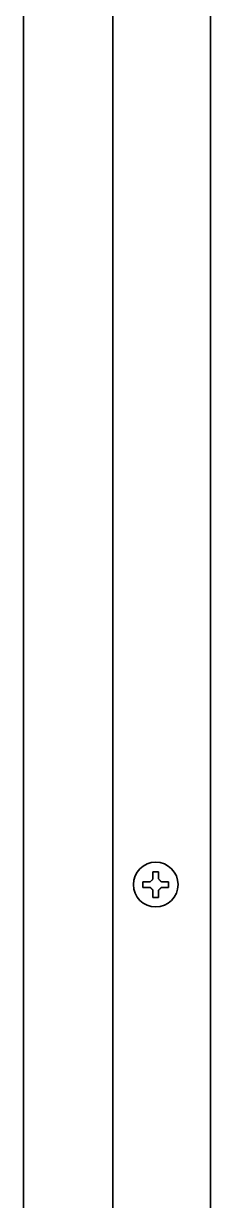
# Model space of a CAD drawing. Extents: x 5809 to 10669, y -850 to 3566.
# Drawn here: x 6647.1 to 6680.6, y 1481.3 to 1691.8 of the extents above; entities that cross this region are included whole.
import ezdxf

# ---------------------------------------------------------------- set-up
doc = ezdxf.new("R2010")
doc.units = 0
doc.header["$LTSCALE"] = 5
doc.layers.add('1', color=7, linetype='CONTINUOUS', true_color=0xffffff)

msp = doc.modelspace()

# ---------------------------------------------------------------- linework, layer by layer
at = {"layer": '1', "color": 7, "linetype": 'Continuous', "lineweight": 35}
for p, q in [((6680.57, 2073.35), (6680.57, 1373.93)), ((6647.07, 1387.03), (6647.07, 2068.68)), ((6663.07, 1376.53), (6663.07, 2066.03)), ((6668.47, 1537.83), (6668.47, 1538.33)), ((6668.47, 1537.33), (6668.47, 1537.83)), ((6673.07, 1538.33), (6673.07, 1537.83)), ((6673.07, 1537.83), (6673.07, 1537.33))]:
    msp.add_line(p, q, dxfattribs=at)
msp.add_circle((6670.77, 1537.83), 4, dxfattribs=at)
for points in [[(6669.77, 1538.33), (6669.8, 1538.35), (6669.84, 1538.4), (6669.92, 1538.47), (6669.99, 1538.54), (6670.06, 1538.61), (6670.13, 1538.68), (6670.2, 1538.75), (6670.25, 1538.8), (6670.27, 1538.83)], [(6670.27, 1538.83), (6670.27, 1538.88), (6670.27, 1538.99), (6670.27, 1539.15), (6670.27, 1539.31), (6670.27, 1539.46), (6670.27, 1539.62), (6670.27, 1539.77), (6670.27, 1539.94), (6670.27, 1540.06), (6670.27, 1540.13)], [(6670.27, 1540.13), (6670.44, 1540.13), (6670.77, 1540.13), (6671.11, 1540.13), (6671.27, 1540.13)], [(6671.27, 1538.83), (6671.3, 1538.8), (6671.35, 1538.75), (6671.42, 1538.68), (6671.5, 1538.6), (6671.57, 1538.53), (6671.63, 1538.46), (6671.7, 1538.4), (6671.75, 1538.35), (6671.77, 1538.33)], [(6669.77, 1537.33), (6669.72, 1537.33), (6669.61, 1537.33), (6669.45, 1537.33), (6669.29, 1537.33), (6669.13, 1537.33), (6668.98, 1537.33), (6668.83, 1537.33), (6668.66, 1537.33), (6668.54, 1537.33), (6668.47, 1537.33)], [(6670.27, 1536.83), (6670.25, 1536.85), (6670.2, 1536.9), (6670.12, 1536.98), (6670.05, 1537.05), (6669.98, 1537.12), (6669.91, 1537.19), (6669.84, 1537.26), (6669.8, 1537.3), (6669.77, 1537.33)], [(6671.77, 1537.33), (6671.75, 1537.3), (6671.7, 1537.25), (6671.63, 1537.18), (6671.56, 1537.11), (6671.49, 1537.04), (6671.42, 1536.97), (6671.34, 1536.9), (6671.3, 1536.85), (6671.27, 1536.83)], [(6671.27, 1536.83), (6671.27, 1536.77), (6671.27, 1536.66), (6671.27, 1536.5), (6671.27, 1536.34), (6671.27, 1536.19), (6671.27, 1536.04), (6671.27, 1535.88), (6671.27, 1535.71), (6671.27, 1535.59), (6671.27, 1535.53)], [(6671.77, 1538.33), (6671.83, 1538.33), (6671.94, 1538.33), (6672.1, 1538.33), (6672.26, 1538.33), (6672.41, 1538.33), (6672.56, 1538.33), (6672.72, 1538.33), (6672.89, 1538.33), (6673.01, 1538.33), (6673.07, 1538.33)], [(6671.27, 1535.53), (6671.11, 1535.53), (6670.77, 1535.53), (6670.44, 1535.53), (6670.27, 1535.53)]]:
    msp.add_open_spline(points, degree=3, dxfattribs=at)
for points in [[(6671.27, 1540.13), (6671.27, 1539.92), (6671.27, 1539.71), (6671.27, 1539.39), (6671.27, 1539.28), (6671.27, 1539.05), (6671.27, 1538.94), (6671.27, 1538.83)], [(6668.47, 1538.33), (6668.68, 1538.33), (6668.89, 1538.33), (6669.21, 1538.33), (6669.32, 1538.33), (6669.54, 1538.33), (6669.66, 1538.33), (6669.77, 1538.33)], [(6670.27, 1535.53), (6670.27, 1535.73), (6670.27, 1535.94), (6670.27, 1536.26), (6670.27, 1536.37), (6670.27, 1536.6), (6670.27, 1536.71), (6670.27, 1536.83)], [(6673.07, 1537.33), (6672.87, 1537.33), (6672.66, 1537.33), (6672.34, 1537.33), (6672.23, 1537.33), (6672, 1537.33), (6671.89, 1537.33), (6671.77, 1537.33)]]:
    msp.add_open_spline(points, degree=3, knots=[0, 0, 0, 0, 0.5, 0.5, 0.75, 0.75, 1, 1, 1, 1], dxfattribs=at)

doc.saveas('drawing.dxf')
